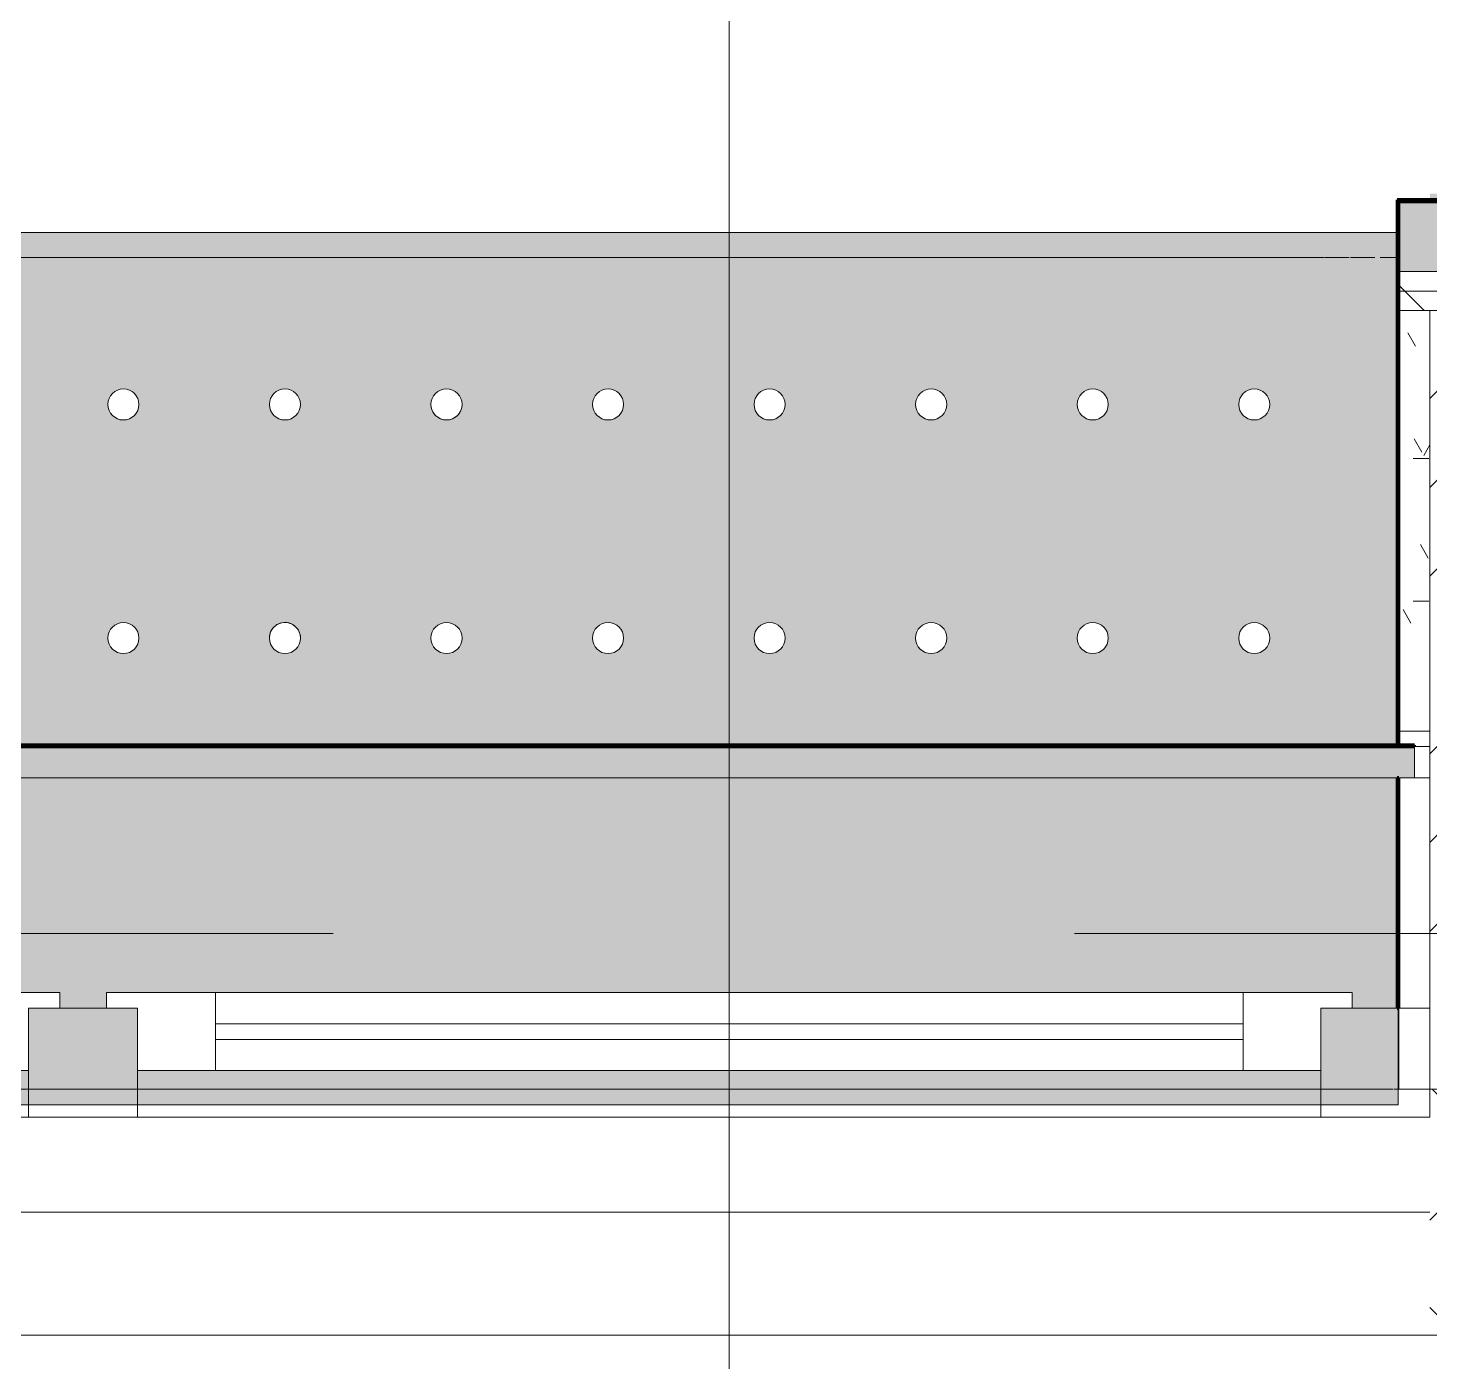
# Model space of a CAD drawing. Header units: millimetres. Extents: x 35157 to 232994, y -8553 to 29000.
# Drawn here: x 60010 to 60910, y -275 to 581 of the extents above; entities that cross this region are included whole.
import ezdxf

# ---------------------------------------------------------------- set-up
doc = ezdxf.new("R2010")
doc.units = ezdxf.units.MM
doc.linetypes.add('Осевая', pattern=[3175, 635, -476.25, 1587.5, -476.25])
for name, color, linetype, lineweight in [('A-GLAZ', 7, 'Continuous', 9), ('A-GLAZ-1', 7, 'Continuous', 13), ('A-WALL', 7, 'Continuous', 9), ('I-WALL', 7, 'Continuous', 9), ('S-COLS', 7, 'Continuous', 9), ('Оси', 7, 'Continuous', 9), ('Оси-2', 7, 'Осевая', 9)]:
    doc.layers.add(name, color=color, linetype=linetype, lineweight=lineweight)
for name, color, linetype, lineweight, true_color in [('A-WALL-1', 7, 'Continuous', 9, 0xc0c0c0), ('A-WALL-2', 7, 'Continuous', 9, 0xcbc7bf), ('I-WALL-19', 7, 'Continuous', 80, 0xffd2ff), ('I-WALL-5', 7, 'Continuous', 9, 0xc0c0c0), ('I-WALL-9', 7, 'Continuous', 80, 0xff80c0), ('S-WALL-ANLY', 7, 'Continuous', 13, 0x008040), ('Знаки-1', 7, 'Continuous', 9, 0xc1bbaf), ('Знаки-3', 9, 'Continuous', 9, 0x808080), ('Знаки-4', 7, 'Continuous', 9, 0xaba79f), ('Знаки-5', 7, 'Continuous', 9, 0xd1cabb), ('Знаки-6', 7, 'Continuous', 9, 0xccc5b7), ('Знаки-7', 7, 'Continuous', 9, 0xd5cdbe), ('Знаки-8', 7, 'Continuous', 9, 0xd4ccbd), ('Знаки-9', 7, 'Continuous', 9, 0xd6cebe)]:
    doc.layers.add(name, color=color, linetype=linetype, lineweight=lineweight, true_color=true_color)
doc.layers.add('Знаки-2', color=7, linetype='Continuous', lineweight=9, transparency=0.5)
pattern_1 = [(0, (0, 0), (121.92, 30.48), [10.058, -81.382, 10.058, -81.382, -487.68]), (0, (0, 0), (121.92, 30.48), [-182.88, 10.058, -172.822, 10.058, -81.382, -213.36]), (0, (0, 0), (121.92, 30.48), [-457.2, 10.058, -50.902, 10.058, -142.342]), (120, (45.72, 15.24), (-87.356454, 90.345817), [10.058, -81.382, 10.058, -81.382, -487.68]), (120, (45.72, 15.24), (-87.356454, 90.345817), [-182.88, 10.058, -172.822, 10.058, -81.382, -213.36]), (120, (45.72, 15.24), (-87.356454, 90.345817), [-457.2, 10.058, -50.902, 10.058, -142.342]), (240, (60.96, 76.2), (-34.563546, -120.825817), [10.058, -81.382, 10.058, -81.382, -487.68]), (240, (60.96, 76.2), (-34.563546, -120.825817), [-182.88, 10.058, -172.822, 10.058, -81.382, -213.36]), (240, (60.96, 76.2), (-34.563546, -120.825817), [-457.2, 10.058, -50.902, 10.058, -142.342])]
pattern_2 = [(45, (0, 0), (-106.066, 106.066), []), (135, (0, 0), (-106.066, -106.066), [])]

# ---------------------------------------------------------------- blocks, each defined once
blk = doc.blocks.new('BSC_Колонна _Прямоугольная - 500х500-V9-План отделки стен 2 этажа в осях 12-23')
at = {"layer": 'S-COLS'}
h = blk.add_hatch(dxfattribs=at)
h.set_pattern_fill('FP_10', color=256, style=0, pattern_type=2)
h.set_pattern_definition([(45, (-61160, -150), (-57.02463, 57.02463), []), (45, (-61102.975, -150), (-57.02463, 57.02463), [100.806, -20.161, 3.353, -16.808])])
h.paths.add_polyline_path([(-53.72, -250), (250, -250), (250, 250), (-250, 250), (-250, -250)])
for p, q in [((250, 250), (-250, 250)), ((-250, 250), (-250, -250)), ((250, -250), (250, 250)), ((-250, -250), (250, -250))]:
    blk.add_line(p, q, dxfattribs=at)
blk = doc.blocks.new('120_Окно_СКБ_2Ст - 120_Окно_СКБ_2Ст 2100х2500 _мал створка СЛЕВА_-22446485-План отделки стен 2 этажа в осях 12-23')
at = {"layer": 'A-GLAZ'}
for p, q in [((1050, -57), (-1050, -57)), ((-930, -107), (-270, -107)), ((-270, -117), (-930, -117)), ((-1050, -127), (-1029.66, -127)), ((-1029.66, -127), (-1012.61, -127)), ((-1009.35, -127), (-1000, -127)), ((-200, -127), (-170, -127))]:
    blk.add_line(p, q, dxfattribs=at)
at = {"layer": 'A-GLAZ-1'}
for p, q in [((-1050, -127), (-1050, -57)), ((-1050, -57), (-980, -57)), ((-980, -57), (-980, -127)), ((-220, -127), (-220, -57)), ((-220, -57), (-150, -57)), ((-150, -57), (-150, -127)), ((-220, -87), (-980, -87)), ((-980, -87), (-980, -127)), ((-930, -137), (-930, -87)), ((-270, -137), (-270, -87)), ((-220, -127), (-220, -87)), ((980, -87), (-150, -87)), ((-150, -87), (-150, -127)), ((-980, -127), (-1050, -127)), ((-980, -127), (-1000, -127)), ((-1000, -127), (-1000, -137)), ((-150, -127), (-220, -127)), ((-200, -127), (-220, -127)), ((-200, -137), (-200, -127)), ((-150, -127), (-170, -127)), ((-170, -127), (-170, -137)), ((-1000, -137), (-200, -137)), ((-200, -137), (-1000, -137)), ((-170, -137), (1000, -137)), ((1000, -137), (-170, -137))]:
    blk.add_line(p, q, dxfattribs=at)
blk = doc.blocks.new('Зашивка радиатора_ с перфорацией М5 - Зашивка радиатора_ с перфорацией М5-30945411-План отделки стен 2 этажа в осях 12-23')
at = {"layer": 'Знаки-2'}
h = blk.add_hatch(color=256, dxfattribs=at)
h.paths.add_polyline_path([(1723.88, 380), (-310, 380), (-310, 170.06), (1749.66, 170.06), (1750, 380)])
h.paths.add_polyline_path([(1687.43, 358.06), (1699.66, 358.06), (1699.66, 318.06), (1719.66, 318.06), (1719.66, 308.06), (549.66, 308.06), (549.66, 318.06), (569.66, 318.06), (569.66, 358.06), (1679.57, 358.06)])
h.paths.add_polyline_path([(223.55, 358.06), (499.66, 358.06), (499.66, 318.06), (519.66, 318.06), (519.66, 308.06), (-280.34, 308.06), (-280.34, 318.06), (-260.34, 318.06), (-260.34, 358.06), (-151.54, 358.06)])
h.paths.add_polyline_path([(1504.13, 150.06), (-310, 150.06), (-310, -179.94), (1750, -179.94), (1750, 150.06), (1505.89, 150.06)])
h.paths.add_polyline_path([(820, 90.35), (825, 89.02), (828.66, 85.35), (830, 80.35), (828.66, 75.35), (825, 71.69), (820, 70.35), (815, 71.69), (811.34, 75.35), (810, 80.35), (811.34, 85.35), (815, 89.02), (817.41, 90.01)])
h.paths.add_polyline_path([(1338.75, 90.35), (1343.75, 89.02), (1347.41, 85.35), (1348.75, 80.35), (1347.41, 75.35), (1343.75, 71.69), (1338.75, 70.35), (1333.75, 71.69), (1330.09, 75.35), (1328.75, 80.35), (1330.09, 85.35), (1333.75, 89.02), (1336.16, 90.01)])
h.paths.add_polyline_path([(1650, 90.35), (1655, 89.02), (1658.66, 85.35), (1660, 80.35), (1658.66, 75.35), (1655, 71.69), (1650, 70.35), (1645, 71.69), (1641.34, 75.35), (1640, 80.35), (1641.34, 85.35), (1645, 89.02), (1647.41, 90.01)])
h.paths.add_polyline_path([(923.75, 90.35), (928.75, 89.02), (932.41, 85.35), (933.75, 80.35), (932.41, 75.35), (928.75, 71.69), (923.75, 70.35), (918.75, 71.69), (915.09, 75.35), (913.75, 80.35), (915.09, 85.35), (918.75, 89.02), (921.16, 90.01)])
h.paths.add_polyline_path([(1235, 90.35), (1240, 89.02), (1243.66, 85.35), (1245, 80.35), (1243.66, 75.35), (1240, 71.69), (1235, 70.35), (1230, 71.69), (1226.34, 75.35), (1225, 80.35), (1226.34, 85.35), (1230, 89.02), (1232.41, 90.01)])
h.paths.add_polyline_path([(1131.25, 90.35), (1136.25, 89.02), (1139.91, 85.35), (1141.25, 80.35), (1139.91, 75.35), (1136.25, 71.69), (1131.25, 70.35), (1126.25, 71.69), (1122.59, 75.35), (1121.25, 80.35), (1122.59, 85.35), (1126.25, 89.02), (1128.66, 90.01)])
h.paths.add_polyline_path([(1546.25, 90.35), (1551.25, 89.02), (1554.91, 85.35), (1556.25, 80.35), (1554.91, 75.35), (1551.25, 71.69), (1546.25, 70.35), (1541.25, 71.69), (1537.59, 75.35), (1536.33, 81), (1537.59, 85.35), (1541.25, 89.02), (1543.66, 90.01)])
h.paths.add_polyline_path([(1027.5, 90.35), (1032.5, 89.02), (1036.16, 85.35), (1037.5, 80.35), (1036.16, 75.35), (1032.5, 71.69), (1027.5, 70.35), (1022.5, 71.69), (1018.84, 75.35), (1017.5, 80.35), (1018.84, 85.35), (1022.5, 89.02), (1024.91, 90.01)])
h.paths.add_polyline_path([(1442.5, 90.35), (1447.5, 89.02), (1451.16, 85.35), (1452.5, 80.35), (1451.16, 75.35), (1447.5, 71.69), (1442.5, 70.35), (1437.5, 71.69), (1433.84, 75.35), (1432.5, 80.35), (1433.84, 85.35), (1437.5, 89.02), (1439.91, 90.01)])
h.paths.add_polyline_path([(716.25, 90.35), (721.25, 89.02), (724.91, 85.35), (726.25, 80.35), (724.91, 75.35), (721.25, 71.69), (716.25, 70.35), (711.25, 71.69), (707.59, 75.35), (706.25, 80.35), (707.59, 85.35), (711.25, 89.02), (713.66, 90.01)])
h.paths.add_polyline_path([(612.5, 90.35), (617.5, 89.02), (621.16, 85.35), (622.5, 80.35), (621.16, 75.35), (617.5, 71.69), (612.5, 70.35), (607.5, 71.69), (603.84, 75.35), (602.5, 80.35), (603.84, 85.35), (607.5, 89.02), (609.91, 90.01)])
h.paths.add_polyline_path([(-10, 90.35), (-5, 89.02), (-1.34, 85.35), (0, 80.35), (-1.34, 75.35), (-5, 71.69), (-10, 70.35), (-15, 71.69), (-18.66, 75.35), (-20, 80.35), (-18.66, 85.35), (-15, 89.02), (-12.59, 90.01)])
h.paths.add_polyline_path([(-113.75, 90.35), (-108.75, 89.02), (-105.09, 85.35), (-103.75, 80.35), (-105.09, 75.35), (-108.75, 71.69), (-113.75, 70.35), (-118.75, 71.69), (-122.41, 75.35), (-123.75, 80.35), (-122.41, 85.35), (-118.75, 89.02), (-116.34, 90.01)])
h.paths.add_polyline_path([(301.25, 90.35), (306.25, 89.02), (309.91, 85.35), (311.25, 80.35), (309.91, 75.35), (306.25, 71.69), (301.25, 70.35), (296.25, 71.69), (292.59, 75.35), (291.25, 80.35), (292.59, 85.35), (296.25, 89.02), (298.66, 90.01)])
h.paths.add_polyline_path([(405, 90.35), (410, 89.02), (413.66, 85.35), (415, 80.35), (413.66, 75.35), (410, 71.69), (405, 70.35), (400, 71.69), (396.34, 75.35), (395, 80.35), (396.34, 85.35), (400, 89.02), (402.41, 90.01)])
h.paths.add_polyline_path([(93.75, 90.35), (98.75, 89.02), (102.41, 85.35), (103.75, 80.35), (102.41, 75.35), (98.75, 71.69), (93.75, 70.35), (88.75, 71.69), (85.09, 75.35), (83.75, 80.35), (85.09, 85.35), (88.75, 89.02), (91.16, 90.01)])
h.paths.add_polyline_path([(508.75, 90.35), (513.75, 89.02), (517.41, 85.35), (518.75, 80.35), (517.41, 75.35), (513.75, 71.69), (508.75, 70.35), (503.75, 71.69), (500.09, 75.35), (498.75, 80.35), (500.09, 85.35), (503.75, 89.02), (506.16, 90.01)])
h.paths.add_polyline_path([(-217.5, 90.35), (-212.5, 89.02), (-208.84, 85.35), (-207.5, 80.35), (-208.84, 75.35), (-212.5, 71.69), (-217.5, 70.35), (-222.5, 71.69), (-226.16, 75.35), (-227.5, 80.35), (-226.16, 85.35), (-222.5, 89.02), (-220.09, 90.01)])
h.paths.add_polyline_path([(197.5, 90.35), (202.5, 89.02), (206.16, 85.35), (207.5, 80.35), (206.16, 75.35), (202.5, 71.69), (197.5, 70.35), (192.5, 71.69), (188.84, 75.35), (187.5, 80.35), (188.84, 85.35), (192.5, 89.02), (194.91, 90.01)])
h.paths.add_polyline_path([(923.75, -59.65), (928.75, -60.98), (932.41, -64.65), (933.75, -69.65), (932.41, -74.65), (928.75, -78.31), (923.75, -79.65), (918.75, -78.31), (915.09, -74.65), (913.75, -69.65), (915.09, -64.65), (918.75, -60.98), (921.16, -59.99)])
h.paths.add_polyline_path([(716.25, -59.65), (721.25, -60.98), (724.91, -64.65), (726.25, -69.65), (724.91, -74.65), (721.25, -78.31), (716.25, -79.65), (711.25, -78.31), (707.59, -74.65), (706.25, -69.65), (707.59, -64.65), (711.25, -60.98), (713.66, -59.99)])
h.paths.add_polyline_path([(1650, -59.65), (1655, -60.98), (1658.66, -64.65), (1660, -69.65), (1658.66, -74.65), (1655, -78.31), (1650, -79.65), (1645, -78.31), (1641.34, -74.65), (1640, -69.65), (1641.34, -64.65), (1645, -60.98), (1647.41, -59.99)])
h.paths.add_polyline_path([(1338.75, -59.65), (1343.75, -60.98), (1347.41, -64.65), (1348.75, -69.65), (1347.41, -74.65), (1343.75, -78.31), (1338.75, -79.65), (1333.75, -78.31), (1330.09, -74.65), (1328.75, -69.65), (1330.09, -64.65), (1333.75, -60.98), (1336.16, -59.99)])
h.paths.add_polyline_path([(1546.25, -59.65), (1551.25, -60.98), (1554.91, -64.65), (1556.25, -69.65), (1554.91, -74.65), (1551.25, -78.31), (1546.25, -79.65), (1541.25, -78.31), (1537.59, -74.65), (1536.33, -69), (1537.59, -64.65), (1541.25, -60.98), (1543.66, -59.99)])
h.paths.add_polyline_path([(1442.5, -59.65), (1447.5, -60.98), (1451.16, -64.65), (1452.5, -69.65), (1451.16, -74.65), (1447.5, -78.31), (1442.5, -79.65), (1437.5, -78.31), (1433.84, -74.65), (1432.5, -69.65), (1433.84, -64.65), (1437.5, -60.98), (1439.91, -59.99)])
h.paths.add_polyline_path([(1027.5, -59.65), (1032.5, -60.98), (1036.16, -64.65), (1037.5, -69.65), (1036.16, -74.65), (1032.5, -78.31), (1027.5, -79.65), (1022.5, -78.31), (1018.84, -74.65), (1017.5, -69.65), (1018.84, -64.65), (1022.5, -60.98), (1024.91, -59.99)])
h.paths.add_polyline_path([(1235, -59.65), (1240, -60.98), (1243.66, -64.65), (1245, -69.65), (1243.66, -74.65), (1240, -78.31), (1235, -79.65), (1230, -78.31), (1226.34, -74.65), (1225, -69.65), (1226.34, -64.65), (1230, -60.98), (1232.41, -59.99)])
h.paths.add_polyline_path([(1131.25, -59.65), (1136.25, -60.98), (1139.91, -64.65), (1141.25, -69.65), (1139.91, -74.65), (1136.25, -78.31), (1131.25, -79.65), (1126.25, -78.31), (1122.59, -74.65), (1121.25, -69.65), (1122.59, -64.65), (1126.25, -60.98), (1128.66, -59.99)])
h.paths.add_polyline_path([(820, -59.65), (825, -60.98), (828.66, -64.65), (830, -69.65), (828.66, -74.65), (825, -78.31), (820, -79.65), (815, -78.31), (811.34, -74.65), (810, -69.65), (811.34, -64.65), (815, -60.98), (817.41, -59.99)])
h.paths.add_polyline_path([(93.75, -59.65), (98.75, -60.98), (102.41, -64.65), (103.75, -69.65), (102.41, -74.65), (98.75, -78.31), (93.75, -79.65), (88.75, -78.31), (85.09, -74.65), (83.75, -69.65), (85.09, -64.65), (88.75, -60.98), (91.16, -59.99)])
h.paths.add_polyline_path([(405, -59.65), (410, -60.98), (413.66, -64.65), (415, -69.65), (413.66, -74.65), (410, -78.31), (405, -79.65), (400, -78.31), (396.34, -74.65), (395, -69.65), (396.34, -64.65), (400, -60.98), (402.41, -59.99)])
h.paths.add_polyline_path([(-217.5, -59.65), (-212.5, -60.98), (-208.84, -64.65), (-207.5, -69.65), (-208.84, -74.65), (-212.5, -78.31), (-217.5, -79.65), (-222.5, -78.31), (-226.16, -74.65), (-227.5, -69.65), (-226.16, -64.65), (-222.5, -60.98), (-220.09, -59.99)])
h.paths.add_polyline_path([(301.25, -59.65), (306.25, -60.98), (309.91, -64.65), (311.25, -69.65), (309.91, -74.65), (306.25, -78.31), (301.25, -79.65), (296.25, -78.31), (292.59, -74.65), (291.25, -69.65), (292.59, -64.65), (296.25, -60.98), (298.66, -59.99)])
h.paths.add_polyline_path([(197.5, -59.65), (202.5, -60.98), (206.16, -64.65), (207.5, -69.65), (206.16, -74.65), (202.5, -78.31), (197.5, -79.65), (192.5, -78.31), (188.84, -74.65), (187.5, -69.65), (188.84, -64.65), (192.5, -60.98), (194.91, -59.99)])
h.paths.add_polyline_path([(508.75, -59.65), (513.75, -60.98), (517.41, -64.65), (518.75, -69.65), (517.41, -74.65), (513.75, -78.31), (508.75, -79.65), (503.75, -78.31), (500.09, -74.65), (498.75, -69.65), (500.09, -64.65), (503.75, -60.98), (506.16, -59.99)])
h.paths.add_polyline_path([(-113.75, -59.65), (-108.75, -60.98), (-105.09, -64.65), (-103.75, -69.65), (-105.09, -74.65), (-108.75, -78.31), (-113.75, -79.65), (-118.75, -78.31), (-122.41, -74.65), (-123.75, -69.65), (-122.41, -64.65), (-118.75, -60.98), (-116.34, -59.99)])
h.paths.add_polyline_path([(612.5, -59.65), (617.5, -60.98), (621.16, -64.65), (622.5, -69.65), (621.16, -74.65), (617.5, -78.31), (612.5, -79.65), (607.5, -78.31), (603.84, -74.65), (602.5, -69.65), (603.84, -64.65), (607.5, -60.98), (609.91, -59.99)])
h.paths.add_polyline_path([(-10, -59.65), (-5, -60.98), (-1.34, -64.65), (0, -69.65), (-1.34, -74.65), (-5, -78.31), (-10, -79.65), (-15, -78.31), (-18.66, -74.65), (-20, -69.65), (-18.66, -64.65), (-15, -60.98), (-12.59, -59.99)])
for points in [[(1735.6, -163.94), (-310, -163.94), (-310, -179.94), (1750, -179.94), (1750, -163.94), (1736.12, -163.94)], [(-185, -163.94), (-200, -164.51), (-199.32, -179.94), (-160, -179.94), (-160.68, -163.94), (-182.59, -163.94)], [(-199.32, -163.94), (-200, -164.51), (-199.32, -179.94), (-160, -179.94), (-160.68, -163.94), (-197.32, -163.94)], [(-180, -163.94), (-190, -163.94), (-189.66, -179.94), (-170, -179.94), (-170.34, -163.94), (-179.38, -163.94)], [(-180, -163.94), (-190, -163.94), (-189.66, -179.94), (-170, -179.94), (-170.34, -163.94), (-179.38, -163.94)], [(-80, -163.94), (-100, -163.94), (-99.32, -179.94), (-60, -179.94), (-60.68, -163.94), (-74.82, -163.94)], [(-75, -163.94), (-100, -163.94), (-99.32, -179.94), (-60, -179.94), (-60.68, -163.94), (-74.82, -163.94)], [(-80, -163.94), (-90, -163.94), (-89.66, -179.94), (-70, -179.94), (-70.34, -163.94), (-77.41, -163.94)], [(-80, -163.94), (-90, -163.94), (-89.66, -179.94), (-70, -179.94), (-70.34, -163.94), (-77.41, -163.94)], [(5.86, -163.94), (0, -163.94), (0.68, -179.94), (40, -179.94), (39.32, -163.94), (10, -163.94)], [(5.86, -163.94), (0, -163.94), (0.68, -179.94), (40, -179.94), (39.32, -163.94), (10, -163.94)], [(20, -163.94), (10, -163.94), (10.34, -179.94), (30, -179.94), (29.66, -163.94), (22.59, -163.94)], [(20, -163.94), (10, -163.94), (10.34, -179.94), (30, -179.94), (29.66, -163.94), (22.59, -163.94)], [(130, -163.94), (100, -163.94), (100.68, -179.94), (140, -179.94), (139.32, -163.94), (134.14, -163.94)], [(130, -163.94), (100, -163.94), (100.68, -179.94), (140, -179.94), (139.32, -163.94), (134.14, -163.94)], [(130, -163.94), (110, -163.94), (110.34, -179.94), (130, -179.94), (130, -167.6)], [(130, -163.94), (110, -163.94), (110.34, -179.94), (130, -179.94), (130, -167.6)], [(220, -163.94), (200, -163.94), (200.68, -179.94), (240, -179.94), (239.32, -163.94), (223.55, -163.94)], [(217.41, -163.94), (200, -163.94), (200.68, -179.94), (240, -179.94), (239.32, -163.94), (220, -163.94)], [(223.55, -163.94), (210, -163.94), (210.34, -179.94), (230, -179.94), (229.66, -163.94), (225, -163.94)], [(217.41, -163.94), (210, -163.94), (210.34, -179.94), (230, -179.94), (229.66, -163.94), (220, -163.94)], [(300, -163.94), (300.68, -179.94), (340, -179.94), (339.32, -163.94), (300.68, -163.94)], [(300, -163.94), (300.68, -179.94), (340, -179.94), (339.32, -163.94), (300.68, -163.94)], [(320, -163.94), (310, -163.94), (310.34, -179.94), (330, -179.94), (329.66, -163.94), (322.59, -163.94)], [(320, -163.94), (310, -163.94), (310.34, -179.94), (330, -179.94), (329.66, -163.94), (322.59, -163.94)], [(415, -163.94), (400, -163.94), (400.68, -179.94), (440, -179.94), (439.32, -163.94), (417.41, -163.94)], [(425, -163.94), (400, -163.94), (400.68, -179.94), (440, -179.94), (439.32, -163.94), (425.18, -163.94)], [(420, -163.94), (410, -163.94), (411.09, -179.94), (430, -179.94), (429.66, -163.94), (422.59, -163.94)], [(420, -163.94), (410, -163.94), (411.09, -179.94), (430, -179.94), (429.66, -163.94), (422.59, -163.94)], [(500, -163.94), (500.68, -179.94), (540, -179.94), (539.32, -163.94), (500.68, -163.94)], [(500, -163.94), (500.68, -179.94), (540, -179.94), (539.32, -163.94), (500.68, -163.94)], [(520, -163.94), (510, -163.94), (510.34, -179.94), (530, -179.94), (529.66, -163.94), (522.59, -163.94)], [(520, -163.94), (510, -163.94), (510.34, -179.94), (530, -179.94), (529.66, -163.94), (522.59, -163.94)]]:
    blk.add_hatch(color=256, dxfattribs=at).paths.add_polyline_path(points)
at = {"layer": 'Знаки-1'}
for p, q in [((-304.93, -163.94), (-310, -163.94)), ((-310, -163.94), (-310, -179.94)), ((-298.26, -163.94), (-304.86, -163.94)), ((-279.21, -163.94), (-294.88, -163.94)), ((-262.71, -163.94), (-278.39, -163.94)), ((-200, -163.94), (-262.14, -163.94)), ((-200, -163.94), (-199.32, -163.94)), ((-190, -163.94), (-200, -163.94)), ((-199.32, -163.94), (-190, -163.94)), ((-190, -163.94), (-189.66, -163.94)), ((-188.66, -163.94), (-190, -163.94)), ((-189.66, -163.94), (-180, -163.94)), ((-180, -163.94), (-188.66, -163.94)), ((-179.37, -163.94), (-170.34, -163.94)), ((-175, -163.94), (-179.37, -163.94)), ((-170, -163.94), (-175, -163.94)), ((-170.34, -163.94), (-170, -163.94)), ((-170, -163.94), (-162.8, -163.94)), ((-165.86, -163.94), (-170, -163.94)), ((-162.8, -163.94), (-165.86, -163.94)), ((-162.68, -163.94), (-160, -163.94)), ((-160, -163.94), (-162.68, -163.94)), ((-100, -163.94), (-160, -163.94)), ((-100, -163.94), (-94.14, -163.94)), ((-99.32, -163.94), (-100, -163.94)), ((-80, -163.94), (-99.32, -163.94)), ((-94.14, -163.94), (-70, -163.94)), ((-60.68, -163.94), (-80, -163.94)), ((-70, -163.94), (-60, -163.94)), ((-60, -163.94), (-60.68, -163.94)), ((0, -163.94), (-60, -163.94)), ((0, -163.94), (10, -163.94)), ((14.82, -163.94), (0, -163.94)), ((10, -163.94), (34.14, -163.94)), ((37.32, -163.94), (14.82, -163.94)), ((34.14, -163.94), (40, -163.94)), ((40, -163.94), (37.32, -163.94)), ((100, -163.94), (40, -163.94)), ((100, -163.94), (110, -163.94)), ((110, -163.94), (100, -163.94)), ((110, -163.94), (117.41, -163.94)), ((122.59, -163.94), (110, -163.94)), ((117.41, -163.94), (129.66, -163.94)), ((130, -163.94), (122.59, -163.94)), ((129.66, -163.94), (130, -163.94)), ((130, -163.94), (137.32, -163.94)), ((134.14, -163.94), (130, -163.94)), ((140, -163.94), (134.14, -163.94)), ((137.32, -163.94), (140, -163.94)), ((200, -163.94), (140, -163.94)), ((200, -163.94), (210, -163.94)), ((240, -163.94), (200, -163.94)), ((210, -163.94), (230, -163.94)), ((230, -163.94), (240, -163.94)), ((300, -163.94), (240, -163.94)), ((300, -163.94), (340, -163.94)), ((340, -163.94), (300, -163.94)), ((400, -163.94), (340, -163.94)), ((400, -163.94), (410, -163.94)), ((410, -163.94), (400, -163.94)), ((410, -163.94), (430, -163.94)), ((430, -163.94), (410, -163.94)), ((430, -163.94), (440, -163.94)), ((440, -163.94), (430, -163.94)), ((500, -163.94), (440, -163.94)), ((500, -163.94), (540, -163.94)), ((540, -163.94), (500, -163.94)), ((600, -163.94), (540, -163.94)), ((-310, -179.94), (-200, -179.94)), ((-200, -179.94), (-190, -179.94)), ((-190, -179.94), (-200, -179.94)), ((-190, -179.94), (-170, -179.94)), ((-170, -179.94), (-190, -179.94)), ((-170, -179.94), (-160, -179.94)), ((-160, -179.94), (-170, -179.94)), ((-160, -179.94), (-100, -179.94)), ((-100, -179.94), (-90, -179.94)), ((-60, -179.94), (-100, -179.94)), ((-90, -179.94), (-70, -179.94)), ((-70, -179.94), (-60, -179.94)), ((-60, -179.94), (0, -179.94)), ((0, -179.94), (40, -179.94)), ((40, -179.94), (0, -179.94)), ((40, -179.94), (100, -179.94)), ((100, -179.94), (110, -179.94)), ((110, -179.94), (100, -179.94)), ((110, -179.94), (130, -179.94)), ((130, -179.94), (110, -179.94)), ((130, -179.94), (140, -179.94)), ((140, -179.94), (130, -179.94)), ((140, -179.94), (200, -179.94)), ((200, -179.94), (240, -179.94)), ((240, -179.94), (200, -179.94)), ((240, -179.94), (300, -179.94)), ((300, -179.94), (340, -179.94)), ((340, -179.94), (300, -179.94)), ((340, -179.94), (400, -179.94)), ((400, -179.94), (410, -179.94)), ((410, -179.94), (400, -179.94)), ((410, -179.94), (430, -179.94)), ((430, -179.94), (410, -179.94)), ((430, -179.94), (440, -179.94)), ((440, -179.94), (430, -179.94)), ((440, -179.94), (500, -179.94)), ((500, -179.94), (540, -179.94)), ((540, -179.94), (500, -179.94)), ((540, -179.94), (600, -179.94))]:
    blk.add_line(p, q, dxfattribs=at)
at = {"layer": 'Знаки-3'}
for p, q in [((1750, 380), (-310, 380)), ((-310, 380), (-310, 170.06)), ((-310, 150.06), (-310, -179.94)), ((-310, -179.94), (1750, -179.94))]:
    blk.add_line(p, q, dxfattribs=at)
for centre, start, end in [((-217.5, 80.35), 0, 180), ((-113.75, 80.35), 0, 180), ((-10, 80.35), 0, 180), ((93.75, 80.35), 0, 180), ((197.5, 80.35), 0, 180), ((301.25, 80.35), 0, 180), ((405, 80.35), 0, 180), ((508.75, 80.35), 0, 180), ((-217.5, 80.35), 180, 0), ((-113.75, 80.35), 180, 0), ((-10, 80.35), 180, 360), ((93.75, 80.35), 180, 0), ((197.5, 80.35), 180, 0), ((301.25, 80.35), 180, 0), ((405, 80.35), 180, 0), ((508.75, 80.35), 180, 0), ((-217.5, -69.65), 0, 180), ((-113.75, -69.65), 0, 180), ((-10, -69.65), 0, 180), ((93.75, -69.65), 0, 180), ((197.5, -69.65), 0, 180), ((301.25, -69.65), 0, 180), ((405, -69.65), 0, 180), ((508.75, -69.65), 0, 180), ((-217.5, -69.65), 180, 0), ((-113.75, -69.65), 180, 0), ((-10, -69.65), 180, 0), ((93.75, -69.65), 180, 0), ((197.5, -69.65), 180, 0), ((301.25, -69.65), 180, 0), ((405, -69.65), 180, 0), ((508.75, -69.65), 180, 0)]:
    blk.add_arc(centre, 10, start, end, dxfattribs=at)
at = {"layer": 'Знаки-4'}
for p, q in [((-310, 170.06), (-310, 380)), ((-310, 380), (1750, 380)), ((-310, -179.94), (-310, 150.06)), ((-310, -163.94), (-304.93, -163.94)), ((-310, -163.94), (-310, -179.94)), ((-304.86, -163.94), (-298.26, -163.94)), ((-294.88, -163.94), (-279.21, -163.94)), ((-278.39, -163.94), (-262.71, -163.94)), ((-262.14, -163.94), (1700.94, -163.94)), ((1750, -179.94), (-310, -179.94)), ((1739.4, -179.94), (-310, -179.94))]:
    blk.add_line(p, q, dxfattribs=at)
for centre, start, end in [((-217.5, 80.35), 0, 180), ((-113.75, 80.35), 0, 180), ((-10, 80.35), 0, 180), ((93.75, 80.35), 0, 180), ((197.5, 80.35), 0, 180), ((301.25, 80.35), 0, 180), ((405, 80.35), 0, 180), ((508.75, 80.35), 0, 180), ((-217.5, 80.35), 180, 360), ((-113.75, 80.35), 180, 0), ((-10, 80.35), 180, 360), ((93.75, 80.35), 180, 360), ((197.5, 80.35), 180, 0), ((301.25, 80.35), 180, 360), ((405, 80.35), 180, 195), ((405, 80.35), 195, 255), ((405, 80.35), 255, 0), ((508.75, 80.35), 180, 360), ((-217.5, -69.65), 0, 180), ((-113.75, -69.65), 0, 180), ((-10, -69.65), 0, 180), ((93.75, -69.65), 0, 180), ((197.5, -69.65), 0, 180), ((301.25, -69.65), 0, 150), ((405, -69.65), 0, 180), ((508.75, -69.65), 0, 180), ((-217.5, -69.65), 180, 360), ((-113.75, -69.65), 180, 360), ((-10, -69.65), 180, 360), ((93.75, -69.65), 180, 360), ((197.5, -69.65), 180, 360), ((301.25, -69.65), 165, 180), ((301.25, -69.65), 180, 360), ((301.25, -69.65), 150, 165), ((405, -69.65), 180, 360), ((508.75, -69.65), 180, 360)]:
    blk.add_arc(centre, 10, start, end, dxfattribs=at)
at = {"layer": 'Знаки-5'}
for p, q in [((-190, -163.94), (-199.32, -163.94)), ((-190, -163.94), (-185.19, -163.94)), ((-185.19, -163.94), (-190, -163.94)), ((-185, -163.94), (-180, -163.94)), ((-180, -163.94), (-185, -163.94)), ((-179.37, -163.94), (-175, -163.94)), ((-175, -163.94), (-179.37, -163.94)), ((-174.81, -163.94), (-170, -163.94)), ((-170, -163.94), (-174.81, -163.94)), ((-162.83, -163.94), (-170, -163.94)), ((-160.68, -163.94), (-162.68, -163.94)), ((-90, -163.94), (-99.32, -163.94)), ((-90, -163.94), (-85.19, -163.94)), ((-85.19, -163.94), (-90, -163.94)), ((-85, -163.94), (-75, -163.94)), ((-75, -163.94), (-85, -163.94)), ((-74.81, -163.94), (-70, -163.94)), ((-70, -163.94), (-74.81, -163.94)), ((-60.68, -163.94), (-70, -163.94)), ((10, -163.94), (0.68, -163.94)), ((11.28, -163.94), (14.82, -163.94)), ((14.82, -163.94), (11.28, -163.94)), ((15, -163.94), (25, -163.94)), ((25, -163.94), (15, -163.94)), ((25.18, -163.94), (28.72, -163.94)), ((28.72, -163.94), (25.18, -163.94)), ((39.32, -163.94), (30, -163.94)), ((110, -163.94), (100.68, -163.94)), ((110, -163.94), (114.81, -163.94)), ((114.81, -163.94), (110, -163.94)), ((115, -163.94), (125, -163.94)), ((125, -163.94), (115, -163.94)), ((125.19, -163.94), (130, -163.94)), ((130, -163.94), (125.19, -163.94)), ((139.32, -163.94), (130, -163.94)), ((210, -163.94), (200.68, -163.94)), ((210, -163.94), (214.81, -163.94)), ((214.81, -163.94), (210, -163.94)), ((215, -163.94), (225, -163.94)), ((225, -163.94), (215, -163.94)), ((225.19, -163.94), (230, -163.94)), ((230, -163.94), (225.19, -163.94)), ((239.32, -163.94), (230, -163.94)), ((310, -163.94), (300.68, -163.94)), ((311.28, -163.94), (314.82, -163.94)), ((314.82, -163.94), (311.28, -163.94)), ((315, -163.94), (317.29, -163.94)), ((317.29, -163.94), (315, -163.94)), ((317.39, -163.94), (325, -163.94)), ((325, -163.94), (317.39, -163.94)), ((325.18, -163.94), (328.72, -163.94)), ((328.72, -163.94), (325.18, -163.94)), ((339.32, -163.94), (330, -163.94)), ((410, -163.94), (400.68, -163.94)), ((410, -163.94), (414.81, -163.94)), ((414.81, -163.94), (410, -163.94)), ((415, -163.94), (425, -163.94)), ((425, -163.94), (415, -163.94)), ((425.19, -163.94), (430, -163.94)), ((430, -163.94), (425.19, -163.94)), ((439.32, -163.94), (430, -163.94)), ((504.86, -163.94), (500.68, -163.94)), ((510, -163.94), (505.86, -163.94)), ((510, -163.94), (514.81, -163.94)), ((514.81, -163.94), (510, -163.94)), ((515, -163.94), (525, -163.94)), ((525, -163.94), (515, -163.94)), ((525.19, -163.94), (530, -163.94)), ((530, -163.94), (525.19, -163.94)), ((539.32, -163.94), (530, -163.94)), ((-199.32, -179.94), (-190, -179.94)), ((-190, -179.94), (-185.19, -179.94)), ((-185.19, -179.94), (-190, -179.94)), ((-185, -179.94), (-175, -179.94)), ((-175, -179.94), (-185, -179.94)), ((-174.81, -179.94), (-170, -179.94)), ((-170, -179.94), (-174.81, -179.94)), ((-170, -179.94), (-160.68, -179.94)), ((-99.32, -179.94), (-90, -179.94)), ((-90, -179.94), (-85.19, -179.94)), ((-85.19, -179.94), (-90, -179.94)), ((-85, -179.94), (-75, -179.94)), ((-75, -179.94), (-85, -179.94)), ((-74.81, -179.94), (-70, -179.94)), ((-70, -179.94), (-74.81, -179.94)), ((-70, -179.94), (-60.68, -179.94)), ((0.68, -179.94), (10, -179.94)), ((11.28, -179.94), (14.82, -179.94)), ((14.82, -179.94), (11.28, -179.94)), ((15, -179.94), (25, -179.94)), ((25, -179.94), (15, -179.94)), ((25.18, -179.94), (28.72, -179.94)), ((28.72, -179.94), (25.18, -179.94)), ((30, -179.94), (39.32, -179.94)), ((100.68, -179.94), (110, -179.94)), ((110, -179.94), (114.81, -179.94)), ((114.81, -179.94), (110, -179.94)), ((115, -179.94), (125, -179.94)), ((125, -179.94), (115, -179.94)), ((125.19, -179.94), (130, -179.94)), ((130, -179.94), (125.19, -179.94)), ((130, -179.94), (139.32, -179.94)), ((200.68, -179.94), (210, -179.94)), ((210, -179.94), (214.81, -179.94)), ((214.81, -179.94), (210, -179.94)), ((215, -179.94), (225, -179.94)), ((225, -179.94), (215, -179.94)), ((225.19, -179.94), (230, -179.94)), ((230, -179.94), (225.19, -179.94)), ((230, -179.94), (239.32, -179.94)), ((300.68, -179.94), (310, -179.94)), ((311.28, -179.94), (314.82, -179.94)), ((314.82, -179.94), (311.28, -179.94)), ((315, -179.94), (325, -179.94)), ((325, -179.94), (315, -179.94)), ((325.18, -179.94), (328.72, -179.94)), ((328.72, -179.94), (325.18, -179.94)), ((330, -179.94), (339.32, -179.94)), ((400.68, -179.94), (410, -179.94)), ((410, -179.94), (414.81, -179.94)), ((414.81, -179.94), (410, -179.94)), ((415, -179.94), (425, -179.94)), ((425, -179.94), (415, -179.94)), ((425.19, -179.94), (430, -179.94)), ((430, -179.94), (425.19, -179.94)), ((430, -179.94), (439.32, -179.94)), ((500.68, -179.94), (510, -179.94)), ((510, -179.94), (514.81, -179.94)), ((514.81, -179.94), (510, -179.94)), ((515, -179.94), (525, -179.94)), ((525, -179.94), (515, -179.94)), ((525.19, -179.94), (530, -179.94)), ((530, -179.94), (525.19, -179.94)), ((530, -179.94), (539.32, -179.94))]:
    blk.add_line(p, q, dxfattribs=at)
at = {"layer": 'Знаки-6'}
for p, q in [((-200, -163.94), (-190, -163.94)), ((-190, -163.94), (-200, -163.94)), ((-188.72, -163.94), (-185.18, -163.94)), ((-185.18, -163.94), (-188.72, -163.94)), ((-185, -163.94), (-180, -163.94)), ((-180, -163.94), (-185, -163.94)), ((-179.37, -163.94), (-175, -163.94)), ((-175, -163.94), (-179.37, -163.94)), ((-174.82, -163.94), (-171.28, -163.94)), ((-171.28, -163.94), (-174.82, -163.94)), ((-170, -163.94), (-162.8, -163.94)), ((-162.8, -163.94), (-170, -163.94)), ((-162.68, -163.94), (-160, -163.94)), ((-160, -163.94), (-162.68, -163.94)), ((-100, -163.94), (-90, -163.94)), ((-97.32, -163.94), (-100, -163.94)), ((-90, -163.94), (-97.32, -163.94)), ((-90, -163.94), (-88.66, -163.94)), ((-85.19, -163.94), (-90, -163.94)), ((-88.66, -163.94), (-85.19, -163.94)), ((-85, -163.94), (-80, -163.94)), ((-75, -163.94), (-85, -163.94)), ((-80, -163.94), (-75, -163.94)), ((-74.81, -163.94), (-70, -163.94)), ((-70, -163.94), (-74.81, -163.94)), ((-70, -163.94), (-62.68, -163.94)), ((-62.68, -163.94), (-70, -163.94)), ((-62.68, -163.94), (-60, -163.94)), ((-60, -163.94), (-62.68, -163.94)), ((0, -163.94), (0.68, -163.94)), ((10, -163.94), (0, -163.94)), ((0.68, -163.94), (2.68, -163.94)), ((2.68, -163.94), (10, -163.94)), ((10, -163.94), (14.81, -163.94)), ((14.81, -163.94), (10, -163.94)), ((15, -163.94), (25, -163.94)), ((25, -163.94), (15, -163.94)), ((25.19, -163.94), (30, -163.94)), ((30, -163.94), (25.19, -163.94)), ((30, -163.94), (34.14, -163.94)), ((40, -163.94), (30, -163.94)), ((34.14, -163.94), (40, -163.94)), ((100, -163.94), (110, -163.94)), ((105.86, -163.94), (100, -163.94)), ((110, -163.94), (105.86, -163.94)), ((111.28, -163.94), (114.82, -163.94)), ((114.82, -163.94), (111.28, -163.94)), ((115, -163.94), (125, -163.94)), ((125, -163.94), (115, -163.94)), ((125.18, -163.94), (128.72, -163.94)), ((128.72, -163.94), (125.18, -163.94)), ((129.79, -163.94), (130, -163.94)), ((130, -163.94), (129.79, -163.94)), ((130, -163.94), (140, -163.94)), ((140, -163.94), (130, -163.94)), ((200, -163.94), (210, -163.94)), ((210, -163.94), (200, -163.94)), ((210, -163.94), (212.93, -163.94)), ((214.81, -163.94), (210, -163.94)), ((212.93, -163.94), (214.81, -163.94)), ((215, -163.94), (222.59, -163.94)), ((225, -163.94), (215, -163.94)), ((222.59, -163.94), (225, -163.94)), ((225.19, -163.94), (229.66, -163.94)), ((230, -163.94), (225.19, -163.94)), ((229.66, -163.94), (230, -163.94)), ((230, -163.94), (240, -163.94)), ((240, -163.94), (230, -163.94)), ((300, -163.94), (310, -163.94)), ((310, -163.94), (300, -163.94)), ((310, -163.94), (314.81, -163.94)), ((314.81, -163.94), (310, -163.94)), ((315, -163.94), (317.41, -163.94)), ((325, -163.94), (315, -163.94)), ((317.41, -163.94), (325, -163.94)), ((325.19, -163.94), (327.07, -163.94)), ((329.66, -163.94), (325.19, -163.94)), ((327.07, -163.94), (330, -163.94)), ((330, -163.94), (329.66, -163.94)), ((330, -163.94), (340, -163.94)), ((340, -163.94), (330, -163.94)), ((400, -163.94), (400.68, -163.94)), ((410, -163.94), (400, -163.94)), ((400.68, -163.94), (410, -163.94)), ((410, -163.94), (411.04, -163.94)), ((411.04, -163.94), (410, -163.94)), ((411.28, -163.94), (414.82, -163.94)), ((414.82, -163.94), (411.28, -163.94)), ((415, -163.94), (425, -163.94)), ((425, -163.94), (415, -163.94)), ((425.18, -163.94), (428.72, -163.94)), ((428.72, -163.94), (425.18, -163.94)), ((430, -163.94), (440, -163.94)), ((440, -163.94), (430, -163.94)), ((500, -163.94), (505.86, -163.94)), ((510, -163.94), (500, -163.94)), ((505.86, -163.94), (510, -163.94)), ((510, -163.94), (514.81, -163.94)), ((510.34, -163.94), (510, -163.94)), ((514.81, -163.94), (510.34, -163.94)), ((515, -163.94), (525, -163.94)), ((517.41, -163.94), (515, -163.94)), ((525, -163.94), (517.41, -163.94)), ((525.19, -163.94), (530, -163.94)), ((527.07, -163.94), (525.19, -163.94)), ((530, -163.94), (527.07, -163.94)), ((530, -163.94), (539.32, -163.94)), ((540, -163.94), (530, -163.94)), ((539.32, -163.94), (540, -163.94)), ((-200, -179.94), (-190, -179.94)), ((-190, -179.94), (-200, -179.94)), ((-188.72, -179.94), (-185.18, -179.94)), ((-185.18, -179.94), (-188.72, -179.94)), ((-185, -179.94), (-175, -179.94)), ((-175, -179.94), (-185, -179.94)), ((-174.82, -179.94), (-171.28, -179.94)), ((-171.28, -179.94), (-174.82, -179.94)), ((-170, -179.94), (-160, -179.94)), ((-160, -179.94), (-170, -179.94)), ((-100, -179.94), (-90, -179.94)), ((-90, -179.94), (-100, -179.94)), ((-90, -179.94), (-85.19, -179.94)), ((-89.66, -179.94), (-90, -179.94)), ((-85.19, -179.94), (-89.66, -179.94)), ((-85, -179.94), (-75, -179.94)), ((-82.59, -179.94), (-85, -179.94)), ((-75, -179.94), (-82.59, -179.94)), ((-74.81, -179.94), (-70, -179.94)), ((-72.93, -179.94), (-74.81, -179.94)), ((-70, -179.94), (-72.93, -179.94)), ((-70, -179.94), (-60, -179.94)), ((-60, -179.94), (-70, -179.94)), ((0, -179.94), (10, -179.94)), ((10, -179.94), (0, -179.94)), ((10, -179.94), (12.93, -179.94)), ((14.81, -179.94), (10, -179.94)), ((12.93, -179.94), (14.81, -179.94)), ((15, -179.94), (22.59, -179.94)), ((17.41, -179.94), (15, -179.94)), ((25, -179.94), (17.41, -179.94)), ((22.59, -179.94), (25, -179.94)), ((25.19, -179.94), (29.66, -179.94)), ((27.07, -179.94), (25.19, -179.94)), ((30, -179.94), (27.07, -179.94)), ((29.66, -179.94), (30, -179.94)), ((30, -179.94), (40, -179.94)), ((40, -179.94), (30, -179.94)), ((100, -179.94), (105.86, -179.94)), ((110, -179.94), (100, -179.94)), ((105.86, -179.94), (110, -179.94)), ((111.28, -179.94), (114.82, -179.94)), ((114.82, -179.94), (111.28, -179.94)), ((115, -179.94), (125, -179.94)), ((125, -179.94), (115, -179.94)), ((125.18, -179.94), (128.72, -179.94)), ((128.72, -179.94), (125.18, -179.94)), ((130, -179.94), (139.32, -179.94)), ((134.14, -179.94), (130, -179.94)), ((140, -179.94), (134.14, -179.94)), ((139.32, -179.94), (140, -179.94)), ((200, -179.94), (210, -179.94)), ((210, -179.94), (200, -179.94)), ((210, -179.94), (214.81, -179.94)), ((214.81, -179.94), (210, -179.94)), ((215, -179.94), (225, -179.94)), ((217.41, -179.94), (215, -179.94)), ((225, -179.94), (217.41, -179.94)), ((225.19, -179.94), (227.07, -179.94)), ((228.66, -179.94), (225.19, -179.94)), ((227.07, -179.94), (230, -179.94)), ((230, -179.94), (228.66, -179.94)), ((230, -179.94), (240, -179.94)), ((240, -179.94), (230, -179.94)), ((300, -179.94), (310, -179.94)), ((310, -179.94), (300, -179.94)), ((310, -179.94), (311.34, -179.94)), ((314.81, -179.94), (310, -179.94)), ((311.34, -179.94), (314.81, -179.94)), ((315, -179.94), (322.59, -179.94)), ((325, -179.94), (315, -179.94)), ((322.59, -179.94), (325, -179.94)), ((325.19, -179.94), (330, -179.94)), ((330, -179.94), (325.19, -179.94)), ((330, -179.94), (340, -179.94)), ((339.32, -179.94), (330, -179.94)), ((340, -179.94), (339.32, -179.94)), ((400, -179.94), (410, -179.94)), ((410, -179.94), (400, -179.94)), ((410, -179.94), (411.04, -179.94)), ((411.04, -179.94), (410, -179.94)), ((411.28, -179.94), (414.82, -179.94)), ((414.82, -179.94), (411.28, -179.94)), ((415, -179.94), (425, -179.94)), ((425, -179.94), (415, -179.94)), ((425.18, -179.94), (428.72, -179.94)), ((428.72, -179.94), (425.18, -179.94)), ((430, -179.94), (440, -179.94)), ((440, -179.94), (430, -179.94)), ((500, -179.94), (502.68, -179.94)), ((510, -179.94), (500, -179.94)), ((502.68, -179.94), (510, -179.94)), ((510, -179.94), (514.81, -179.94)), ((511.34, -179.94), (510, -179.94)), ((514.81, -179.94), (511.34, -179.94)), ((515, -179.94), (525, -179.94)), ((525, -179.94), (515, -179.94)), ((525.19, -179.94), (530, -179.94)), ((530, -179.94), (525.19, -179.94)), ((530, -179.94), (537.32, -179.94)), ((540, -179.94), (530, -179.94)), ((537.32, -179.94), (540, -179.94))]:
    blk.add_line(p, q, dxfattribs=at)
at = {"layer": 'Знаки-7'}
for p, q in [((-185.18, -163.94), (-188.66, -163.94)), ((-180, -163.94), (-185, -163.94)), ((-175, -163.94), (-179.38, -163.94)), ((-171.34, -163.94), (-174.82, -163.94)), ((-85.18, -163.94), (-88.66, -163.94)), ((-75, -163.94), (-85, -163.94)), ((-71.34, -163.94), (-74.82, -163.94)), ((14.82, -163.94), (11.34, -163.94)), ((25, -163.94), (15, -163.94)), ((28.66, -163.94), (25.18, -163.94)), ((114.82, -163.94), (111.34, -163.94)), ((125, -163.94), (115, -163.94)), ((128.66, -163.94), (125.18, -163.94)), ((214.82, -163.94), (211.34, -163.94)), ((222.59, -163.94), (215, -163.94)), ((225, -163.94), (223.55, -163.94)), ((228.66, -163.94), (225.18, -163.94)), ((314.82, -163.94), (311.34, -163.94)), ((317.32, -163.94), (315, -163.94)), ((325, -163.94), (317.41, -163.94)), ((328.66, -163.94), (325.18, -163.94)), ((414.82, -163.94), (411.34, -163.94)), ((425, -163.94), (415, -163.94)), ((428.66, -163.94), (425.18, -163.94)), ((514.82, -163.94), (511.34, -163.94)), ((525, -163.94), (515, -163.94)), ((528.66, -163.94), (525.18, -163.94)), ((-188.66, -179.94), (-185.18, -179.94)), ((-185, -179.94), (-175, -179.94)), ((-174.82, -179.94), (-171.34, -179.94)), ((-88.66, -179.94), (-85.18, -179.94)), ((-85, -179.94), (-75, -179.94)), ((-74.82, -179.94), (-71.34, -179.94)), ((11.34, -179.94), (14.82, -179.94)), ((15, -179.94), (25, -179.94)), ((25.18, -179.94), (28.66, -179.94)), ((111.34, -179.94), (114.82, -179.94)), ((115, -179.94), (125, -179.94)), ((125.18, -179.94), (128.66, -179.94)), ((211.34, -179.94), (214.82, -179.94)), ((215, -179.94), (222.59, -179.94)), ((223.55, -179.94), (225, -179.94)), ((225.18, -179.94), (228.66, -179.94)), ((311.34, -179.94), (314.82, -179.94)), ((315, -179.94), (325, -179.94)), ((325.18, -179.94), (328.66, -179.94)), ((411.34, -179.94), (414.82, -179.94)), ((415, -179.94), (425, -179.94)), ((425.18, -179.94), (428.66, -179.94)), ((511.34, -179.94), (514.82, -179.94)), ((515, -179.94), (525, -179.94)), ((525.18, -179.94), (528.66, -179.94))]:
    blk.add_line(p, q, dxfattribs=at)
at = {"layer": 'Знаки-8'}
for p, q in [((-188.72, -163.94), (-185.18, -163.94)), ((-185.18, -163.94), (-188.72, -163.94)), ((-185, -163.94), (-180, -163.94)), ((-180, -163.94), (-185, -163.94)), ((-179.37, -163.94), (-175, -163.94)), ((-175, -163.94), (-179.37, -163.94)), ((-174.82, -163.94), (-171.28, -163.94)), ((-171.28, -163.94), (-174.82, -163.94)), ((-88.72, -163.94), (-85.18, -163.94)), ((-85.18, -163.94), (-88.72, -163.94)), ((-85, -163.94), (-75, -163.94)), ((-75, -163.94), (-85, -163.94)), ((-74.82, -163.94), (-71.28, -163.94)), ((-71.28, -163.94), (-74.82, -163.94)), ((10, -163.94), (14.81, -163.94)), ((14.81, -163.94), (10, -163.94)), ((15, -163.94), (25, -163.94)), ((25, -163.94), (15, -163.94)), ((25.19, -163.94), (27.07, -163.94)), ((30, -163.94), (25.19, -163.94)), ((27.07, -163.94), (30, -163.94)), ((111.28, -163.94), (114.82, -163.94)), ((114.82, -163.94), (111.28, -163.94)), ((115, -163.94), (125, -163.94)), ((125, -163.94), (115, -163.94)), ((125.18, -163.94), (128.72, -163.94)), ((128.72, -163.94), (125.18, -163.94)), ((129.79, -163.94), (130, -163.94)), ((130, -163.94), (129.79, -163.94)), ((211.28, -163.94), (214.82, -163.94)), ((214.82, -163.94), (211.28, -163.94)), ((215, -163.94), (220, -163.94)), ((222.61, -163.94), (215, -163.94)), ((220, -163.94), (222.61, -163.94)), ((223.57, -163.94), (225, -163.94)), ((225, -163.94), (223.57, -163.94)), ((225.18, -163.94), (228.72, -163.94)), ((228.72, -163.94), (225.18, -163.94)), ((310, -163.94), (311.34, -163.94)), ((314.81, -163.94), (310, -163.94)), ((311.34, -163.94), (314.81, -163.94)), ((315, -163.94), (317.31, -163.94)), ((317.31, -163.94), (315, -163.94)), ((317.41, -163.94), (322.59, -163.94)), ((325, -163.94), (317.41, -163.94)), ((322.59, -163.94), (325, -163.94)), ((325.19, -163.94), (330, -163.94)), ((330, -163.94), (325.19, -163.94)), ((410, -163.94), (411.04, -163.94)), ((411.04, -163.94), (410, -163.94)), ((411.28, -163.94), (414.82, -163.94)), ((414.82, -163.94), (411.28, -163.94)), ((415, -163.94), (425, -163.94)), ((425, -163.94), (415, -163.94)), ((425.18, -163.94), (428.72, -163.94)), ((428.72, -163.94), (425.18, -163.94)), ((511.28, -163.94), (514.82, -163.94)), ((514.82, -163.94), (511.28, -163.94)), ((515, -163.94), (525, -163.94)), ((525, -163.94), (515, -163.94)), ((525.18, -163.94), (528.72, -163.94)), ((528.72, -163.94), (525.18, -163.94)), ((-188.72, -179.94), (-185.18, -179.94)), ((-185.18, -179.94), (-188.72, -179.94)), ((-185, -179.94), (-175, -179.94)), ((-175, -179.94), (-185, -179.94)), ((-174.82, -179.94), (-171.28, -179.94)), ((-171.28, -179.94), (-174.82, -179.94)), ((-88.72, -179.94), (-85.18, -179.94)), ((-85.18, -179.94), (-88.72, -179.94)), ((-85, -179.94), (-75, -179.94)), ((-75, -179.94), (-85, -179.94)), ((-74.82, -179.94), (-71.28, -179.94)), ((-71.28, -179.94), (-74.82, -179.94)), ((10, -179.94), (14.81, -179.94)), ((14.81, -179.94), (10, -179.94)), ((15, -179.94), (25, -179.94)), ((25, -179.94), (15, -179.94)), ((25.19, -179.94), (30, -179.94)), ((30, -179.94), (25.19, -179.94)), ((111.28, -179.94), (114.82, -179.94)), ((114.82, -179.94), (111.28, -179.94)), ((115, -179.94), (125, -179.94)), ((125, -179.94), (115, -179.94)), ((125.18, -179.94), (128.72, -179.94)), ((128.72, -179.94), (125.18, -179.94)), ((211.28, -179.94), (214.82, -179.94)), ((214.82, -179.94), (211.28, -179.94)), ((215, -179.94), (222.61, -179.94)), ((222.61, -179.94), (215, -179.94)), ((223.57, -179.94), (225, -179.94)), ((225, -179.94), (223.57, -179.94)), ((225.18, -179.94), (228.72, -179.94)), ((228.72, -179.94), (225.18, -179.94)), ((310, -179.94), (310.34, -179.94)), ((314.81, -179.94), (310, -179.94)), ((310.34, -179.94), (314.81, -179.94)), ((315, -179.94), (325, -179.94)), ((325, -179.94), (315, -179.94)), ((325.19, -179.94), (330, -179.94)), ((330, -179.94), (325.19, -179.94)), ((410, -179.94), (411.04, -179.94)), ((411.04, -179.94), (410, -179.94)), ((411.28, -179.94), (414.82, -179.94)), ((414.82, -179.94), (411.28, -179.94)), ((415, -179.94), (425, -179.94)), ((425, -179.94), (415, -179.94)), ((425.18, -179.94), (428.72, -179.94)), ((428.72, -179.94), (425.18, -179.94)), ((511.28, -179.94), (514.82, -179.94)), ((514.82, -179.94), (511.28, -179.94)), ((515, -179.94), (525, -179.94)), ((525, -179.94), (515, -179.94)), ((525.18, -179.94), (528.72, -179.94)), ((528.72, -179.94), (525.18, -179.94))]:
    blk.add_line(p, q, dxfattribs=at)
at = {"layer": 'Знаки-9'}
for p, q in [((317.31, -163.94), (317.41, -163.94)), ((317.41, -163.94), (317.31, -163.94))]:
    blk.add_line(p, q, dxfattribs=at)

msp = doc.modelspace()

# ---------------------------------------------------------------- hatches: boundary and pattern name
at = {"layer": 'A-WALL'}
h = msp.add_hatch(dxfattribs=at)
h.set_pattern_fill('FP_16', color=256, style=0, pattern_type=2)
h.set_pattern_definition([(45, (0, 0), (-70.71068, 70.71068), []), (135, (0, 0), (-70.71068, -70.71068), [])])
h.paths.add_polyline_path([(65982.36, -250), (66160, -250), (66160, -100), (65160, -100), (65160, -250), (65910, -250)])
h.paths.add_polyline_path([(75700, -250), (75700, -100), (71560, -100), (71560, -250), (74234.17, -250)])
h.paths.add_polyline_path([(53310, -250), (53310, -100), (51910, -100), (51910, -250), (53229.55, -250)])
h.paths.add_polyline_path([(44936.33, -250), (45310, -250), (45310, -100), (44936.33, -100), (44936.33, -146.33)])
h.paths.add_polyline_path([(67060, -250), (70660, -250), (70660, -100), (67060, -100), (67060, -146.33)])
h.paths.add_polyline_path([(60910, -250), (62060, -250), (62060, -100), (60910, -100), (60910, -146.33)])
h.paths.add_polyline_path([(58810, -250), (58810, -100), (58060, -100), (58060, -250), (58480.7, -250)])
h.paths.add_polyline_path([(43477.4, -250), (44036.33, -250), (44036.33, -100), (42660, -100), (42660, -250), (42727.23, -250)])
h.paths.add_polyline_path([(38976.41, -250), (39560, -250), (39560, -100), (38742.65, -100), (38742.65, -250)])
h.paths.add_polyline_path([(48728.56, -250), (48810, -250), (48810, -100), (47410, -100), (47410, -250), (47978.39, -250)])
h.paths.add_polyline_path([(57160, -250), (57160, -100), (56410, -100), (56410, -250), (56980.37, -250)])
h.paths.add_polyline_path([(38242.65, -250), (38242.65, -100), (38226.24, -100), (38226.24, -250)])
at = {"layer": 'I-WALL'}
msp.add_hatch(color=256, dxfattribs=at).paths.add_polyline_path([(60910, 425), (61690, 425), (61690, 475), (60910, 475), (60910, 470), (60890, 470), (60890, 425)])
h = msp.add_hatch(dxfattribs=at)
h.set_pattern_fill('FP_64', color=256, style=0, pattern_type=2)
h.set_pattern_definition(pattern_2)
h.paths.add_polyline_path([(60910, 412.5), (61690, 412.5), (61690, 425), (60890, 425), (60890, 412.5)])
h = msp.add_hatch(dxfattribs=at)
h.set_pattern_fill('FP_64', color=256, style=0, pattern_type=2)
h.set_pattern_definition(pattern_2)
h.paths.add_polyline_path([(61677.5, 400), (61677.5, 412.5), (60890, 412.5), (60890, 400), (61665, 400)])
h = msp.add_hatch(dxfattribs=at)
h.set_pattern_fill('FP_63', color=256, style=0, pattern_type=2)
h.set_pattern_definition(pattern_1)
h.paths.add_polyline_path([(60890, 130), (60910, 130), (60910, 400), (60890, 400), (60890, 204.07)])
h = msp.add_hatch(dxfattribs=at)
h.set_pattern_fill('FP_63', color=256, style=0, pattern_type=2)
h.set_pattern_definition(pattern_1)
h.paths.add_polyline_path([(60731.2, 100), (60900, 100), (60900, 120), (57160, 120), (57160, 100), (60543.66, 100)])

# ---------------------------------------------------------------- linework, layer by layer
at = {"layer": 'A-WALL'}
for p, q in [((61690, 425), (60890, 425)), ((61677.5, 412.5), (60890, 412.5)), ((60890, 400), (60910, 400))]:
    msp.add_line(p, q, dxfattribs=at)
at = {"layer": 'A-WALL-1'}
for p, q in [((60890, -100), (60890, -48)), ((60886.93, -100), (60910, -100)), ((66160, -258), (58060, -258))]:
    msp.add_line(p, q, dxfattribs=at)
at = {"layer": 'A-WALL-2'}
for p, q in [((58843.77, -100), (60875.81, -100)), ((60875.92, -100), (60879.3, -100)), ((60879.47, -100), (60882.85, -100)), ((60883.03, -100), (60886.4, -100))]:
    msp.add_line(p, q, dxfattribs=at)
at = {"layer": 'I-WALL-19'}
for p, q in [((60890, 100), (60889, 100)), ((60889, 100), (60889, -48)), ((60890, -48), (60890, 100)), ((60889, -48), (60890, -48))]:
    msp.add_line(p, q, dxfattribs=at)
at = {"layer": 'I-WALL-5'}
for p, q in [((60890, 140.5), (60890, 130)), ((60890, 130), (60910, 130)), ((60910, 120), (57160, 120)), ((60900, 100), (60900, 120)), ((57085, 100), (60910, 100)), ((60910, -48), (60890, -48))]:
    msp.add_line(p, q, dxfattribs=at)
at = {"layer": 'I-WALL-9'}
for p, q in [((60889, 471), (60889, 140.5)), ((61711, 471), (60889, 471)), ((60890, 140.5), (60890, 470)), ((60890, 470), (61710, 470)), ((60890, 420.5), (60889, 420.5)), ((60889, 420.5), (60889, 121)), ((60890, 121), (60890, 420.5)), ((60889, 140.5), (60890, 140.5)), ((60889, 121), (57170, 121)), ((57170, 120), (60900, 120)), ((60900, 121), (60890, 121)), ((60900, 120), (60900, 121))]:
    msp.add_line(p, q, dxfattribs=at)
at = {"layer": 'S-WALL-ANLY'}
for p, q in [((60910, -179), (58810, -179)), ((58810, -179), (60910, -179))]:
    msp.add_line(p, q, dxfattribs=at)
at = {"layer": 'Оси'}
msp.add_line((60460, -1906.26), (60460, 593.74), dxfattribs=at)
at = {"layer": 'Оси-2'}
msp.add_line((38456.81, 0), (82200, 0), dxfattribs=at)

# ---------------------------------------------------------------- block references
at = {"layer": 'A-GLAZ', "rotation": 180}
msp.add_blockref('120_Окно_СКБ_2Ст - 120_Окно_СКБ_2Ст 2100х2500 _мал створка СЛЕВА_-22446485-План отделки стен 2 этажа в осях 12-23', (59860, -175), dxfattribs=at)
at = {"layer": 'S-COLS'}
msp.add_blockref('BSC_Колонна _Прямоугольная - 500х500-V9-План отделки стен 2 этажа в осях 12-23', (61160, 150), dxfattribs=at)
at = {"layer": 'Знаки-7', "rotation": 180}
msp.add_blockref('Зашивка радиатора_ с перфорацией М5 - Зашивка радиатора_ с перфорацией М5-30945411-План отделки стен 2 этажа в осях 12-23', (60579.66, 270.06), dxfattribs=at)

doc.saveas('drawing.dxf')
